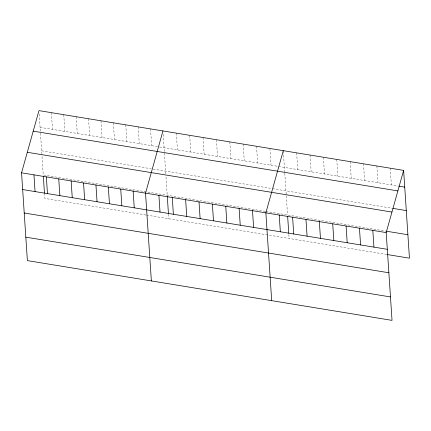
<?xml version="1.0" encoding="UTF-8"?>
<svg xmlns="http://www.w3.org/2000/svg" width="431" height="431" viewBox="0 0 431 431"><rect width="100%" height="100%" fill="white"/><g stroke="black" fill="none" stroke-linecap="round" stroke-linejoin="round"><path stroke-width="0.32" stroke-dasharray="2.15 1.62" d="M40.083 127.355L158.84 146.82M159.497 146.928L398.363 186.079M41.64 150.807L151.265 168.774M153.22 169.097L271.309 188.449M272.581 188.659L392.28 208.281M265.275 211.362L43.245 174.97L41.861 154.163M265.911 211.465L385.61 231.086M145.942 214.999L44.802 198.422L44.501 193.858M146.594 215.101L386.532 254.43M390.249 168.198L391.359 184.931M376.877 166.005L377.987 182.739M363.505 163.818L364.621 180.551M350.139 161.625L351.249 178.359M336.767 159.432L337.877 176.166M323.395 157.24L324.505 173.973M310.024 155.047L311.139 171.78M296.657 152.86L297.767 169.593M283.329 151.335L284.74 172.61M284.783 173.262L287.558 215.015M288.856 234.556L289.115 238.462M269.914 148.474L271.024 165.208M256.542 146.281L257.657 163.015M243.176 144.094L244.285 160.828M229.804 141.901L230.914 158.635M216.432 139.709L217.542 156.442M203.06 137.516L204.175 154.25M189.694 135.323L190.804 152.057M176.322 133.136L177.432 149.869M163.171 134.289L165.8 173.812M166.021 177.168L167.223 195.291M168.478 214.18L168.78 218.738M150.554 128.912L151.664 145.646M138.157 126.881L139.267 143.615M125.755 124.845L126.87 141.578M113.358 122.813L114.468 139.547M100.962 120.782L102.072 137.516M88.565 118.751L89.675 135.485M76.163 116.72L77.278 133.454M63.766 114.684L64.876 131.417M51.37 112.653L52.48 129.386M39.194 113.967L40.428 132.565M40.471 133.217L41.818 153.49"/><path stroke-width="0.65" d="M403.621 170.39L386.198 232.578L392.032 320.378L27.379 260.61L21.55 172.815L38.968 110.622L403.621 170.39L409.45 258.185L387.167 254.532M162.95 130.943L145.533 193.136L151.362 280.931M283.286 150.667L265.862 212.855L271.697 300.655M398.998 186.187L404.731 187.124M33.219 131.143L397.872 190.911M392.916 208.383L406.288 210.576M27.298 152.288L391.946 212.057M386.246 231.188L407.893 234.739M21.55 172.815L386.198 232.578M22.66 189.548L387.307 249.312M24.217 212.995L388.87 272.764M25.822 237.158L390.47 296.927M372.826 230.391L373.941 247.125M359.459 228.198L360.569 244.932M346.088 226.006L347.197 242.739M332.716 223.813L333.826 240.546M319.344 221.626L320.459 238.359M305.978 219.433L307.087 236.166M292.606 217.24L293.716 233.974M287.644 216.314L288.77 233.252M279.234 215.047L280.344 231.781M252.496 210.667L253.606 227.401M239.124 208.475L240.234 225.208M225.752 206.282L226.862 223.016M212.381 204.089L213.496 220.823M199.014 201.902L200.124 218.636M185.642 199.709L186.752 216.443M172.271 197.517L173.381 214.25M167.309 196.59L168.435 213.528M158.899 195.324L160.014 212.057M133.131 191.1L134.246 207.834M120.734 189.069L121.844 205.802M108.337 187.038L109.447 203.771M95.941 185.007L97.05 201.74M83.539 182.976L84.654 199.709M71.142 180.939L72.252 197.673M58.745 178.908L59.855 195.642M46.349 176.877L47.458 193.611M43.332 176.268L44.458 193.207M33.947 174.846L35.062 191.579"/></g></svg>
